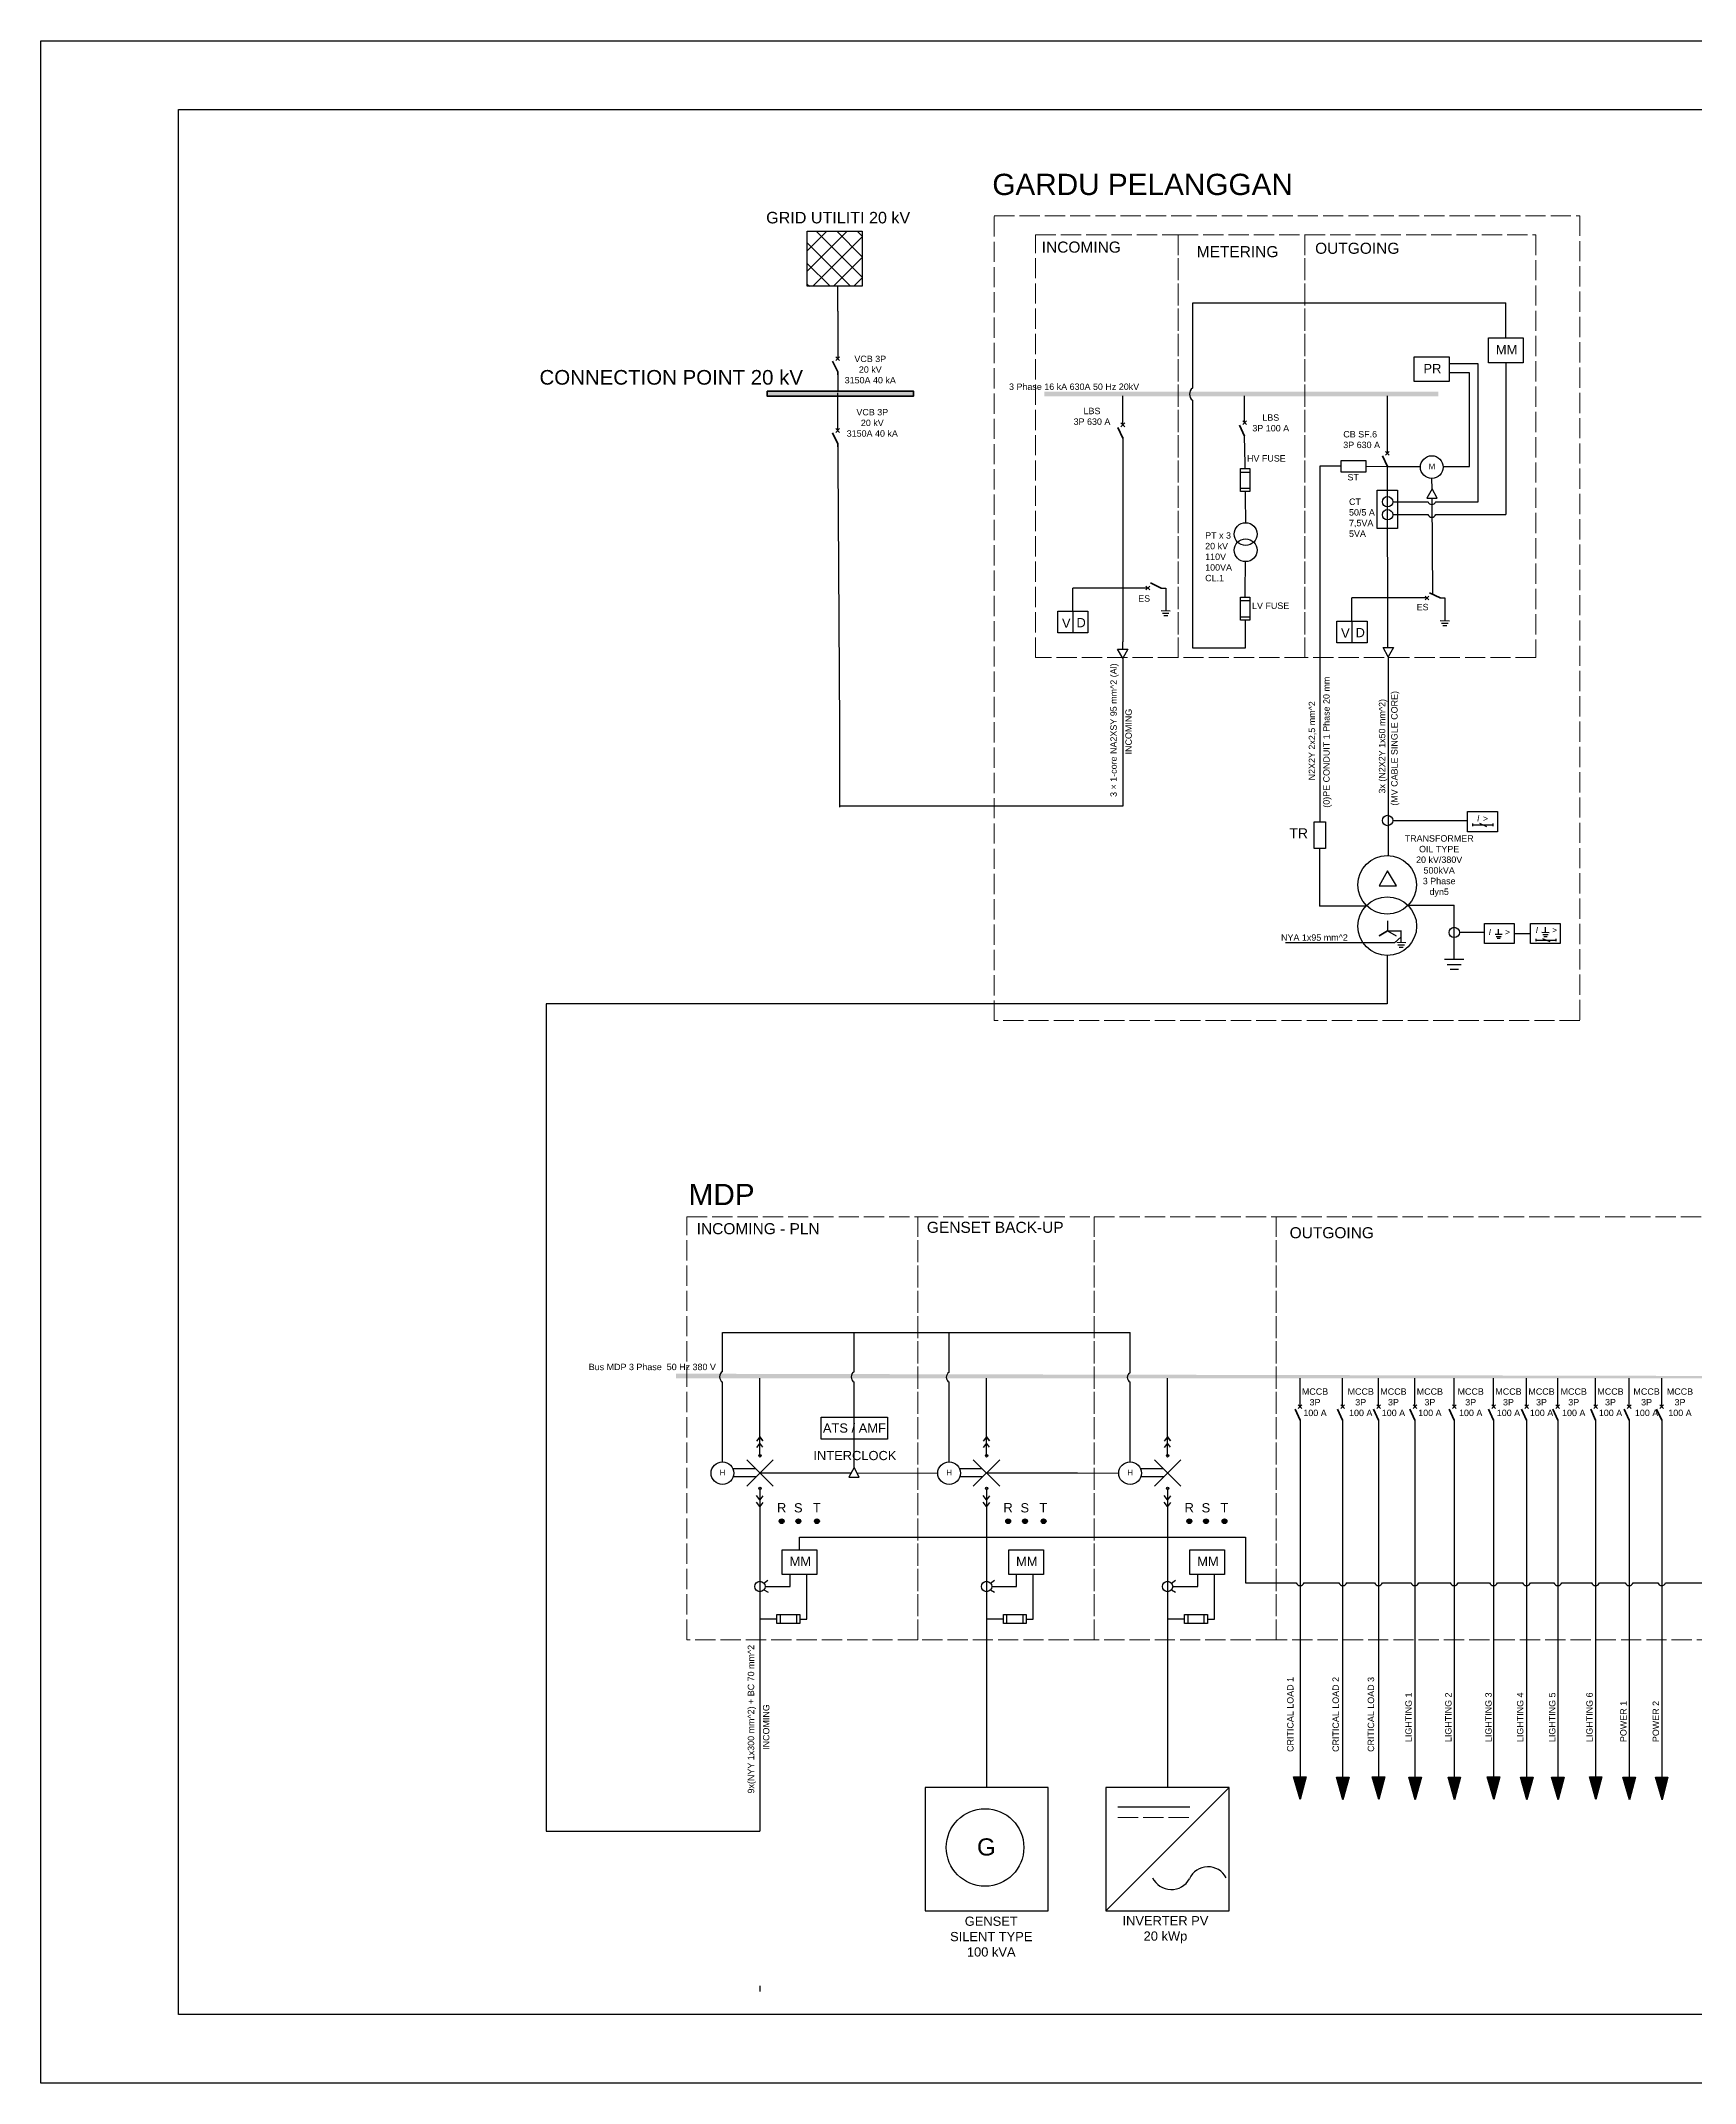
# Model space of a CAD drawing. Header units: inches. Extents: x 1108 to 8432, y 975 to 5347.
# Drawn here: x 6719 to 7700, y 4136 to 5347 of the extents above; entities that cross this region are included whole.
import ezdxf

# ---------------------------------------------------------------- set-up
doc = ezdxf.new("R2010")
doc.units = ezdxf.units.IN
doc.header["$MEASUREMENT"] = 0
doc.linetypes.add('ACAD_ISO02W100', pattern=[15, 12, -3])
doc.layers.add('Area_Boundary', color=9, linetype='ACAD_ISO02W100')
doc.layers.add('DOOR WINDOW 1 300', color=90, linetype='Continuous', lineweight=5)
doc.styles.get("Standard").update_dxf_attribs({"font": 'arial.ttf'})

msp = doc.modelspace()

# ---------------------------------------------------------------- hatches: boundary and pattern name
h = msp.add_hatch()
h.set_pattern_fill('ANSI37', color=256, scale=2.713821)
h.set_pattern_definition([(45, (7011.195, 4902.365), (-6.0927, 6.0927), []), (135, (7011.195, 4902.365), (-6.0927, -6.0927), [])])
h.paths.add_polyline_path([(7206, 5234.5), (7173.4, 5234.5), (7173.4, 5201.9), (7206, 5201.9)])
h = msp.add_hatch(color=4)
h.dxf.hatch_style = 1
h.paths.add_polyline_path([(7149.5, 5139.6), (7149.5, 5136.7), (7236.4, 5136.7), (7236.4, 5139.6)])
h = msp.add_hatch(color=4)
h.dxf.hatch_style = 1
h.paths.add_polyline_path([(7236.3, 5139.5), (7149.5, 5139.5), (7149.5, 5138.6), (7236.3, 5138.6)])
h = msp.add_hatch(color=4)
h.dxf.hatch_style = 1
h.paths.add_polyline_path([(7314, 5136.5), (7547.5, 5136.5), (7547.5, 5139.4), (7314, 5139.4)])
h = msp.add_hatch(color=4)
h.dxf.hatch_style = 1
h.paths.add_polyline_path([(7095.5, 4554.1), (7969.2, 4554.1), (7969.2, 4555), (7095.5, 4556.9)])
h = msp.add_hatch(color=1)
h.dxf.hatch_style = 1
h.paths.add_polyline_path([(7159.6, 4469.4, 1), (7156.7, 4469.4, 1)])
h = msp.add_hatch(color=1)
h.dxf.hatch_style = 1
h.paths.add_polyline_path([(7169.6, 4469.4, 1), (7166.7, 4469.4, 1)])
h = msp.add_hatch(color=1)
h.dxf.hatch_style = 1
h.paths.add_polyline_path([(7180.6, 4469.4, 1), (7177.7, 4469.4, 1)])
h = msp.add_hatch(color=1)
h.dxf.hatch_style = 1
h.paths.add_polyline_path([(7293.9, 4469.4, 1), (7291.1, 4469.4, 1)])
h = msp.add_hatch(color=1)
h.dxf.hatch_style = 1
h.paths.add_polyline_path([(7303.9, 4469.4, 1), (7301, 4469.4, 1)])
h = msp.add_hatch(color=1)
h.dxf.hatch_style = 1
h.paths.add_polyline_path([(7314.9, 4469.4, 1), (7312, 4469.4, 1)])
h = msp.add_hatch(color=1)
h.dxf.hatch_style = 1
h.paths.add_polyline_path([(7401.3, 4469.4, 1), (7398.4, 4469.4, 1)])
h = msp.add_hatch(color=1)
h.dxf.hatch_style = 1
h.paths.add_polyline_path([(7411.3, 4469.4, 1), (7408.4, 4469.4, 1)])
h = msp.add_hatch(color=1)
h.dxf.hatch_style = 1
h.paths.add_polyline_path([(7422.3, 4469.4, 1), (7419.4, 4469.4, 1)])
h = msp.add_hatch(color=1)
h.dxf.hatch_style = 1
h.paths.add_polyline_path([(7465.6, 4304.4), (7469.1, 4317.8), (7461.6, 4317.8)])
h = msp.add_hatch(color=1)
h.dxf.hatch_style = 1
h.paths.add_polyline_path([(7491, 4304.2), (7494.6, 4317.6), (7487.1, 4317.6)])
h = msp.add_hatch(color=1)
h.dxf.hatch_style = 1
h.paths.add_polyline_path([(7512.3, 4304.4), (7515.9, 4317.8), (7508.4, 4317.8)])
h = msp.add_hatch(color=1)
h.dxf.hatch_style = 1
h.paths.add_polyline_path([(7533.9, 4304.2), (7537.5, 4317.6), (7530, 4317.6)])
h = msp.add_hatch(color=1)
h.dxf.hatch_style = 1
h.paths.add_polyline_path([(7557.2, 4304.2), (7560.8, 4317.6), (7553.3, 4317.6)])
h = msp.add_hatch(color=1)
h.dxf.hatch_style = 1
h.paths.add_polyline_path([(7580.5, 4304.4), (7584.1, 4317.8), (7576.6, 4317.8)])
h = msp.add_hatch(color=1)
h.dxf.hatch_style = 1
h.paths.add_polyline_path([(7600.1, 4304.2), (7603.7, 4317.6), (7596.2, 4317.6)])
h = msp.add_hatch(color=1)
h.dxf.hatch_style = 1
h.paths.add_polyline_path([(7618.6, 4304.2), (7622.1, 4317.6), (7614.7, 4317.6)])
h = msp.add_hatch(color=1)
h.dxf.hatch_style = 1
h.paths.add_polyline_path([(7641, 4304.4), (7644.6, 4317.8), (7637.1, 4317.8)])
h = msp.add_hatch(color=1)
h.dxf.hatch_style = 1
h.paths.add_polyline_path([(7660.9, 4304.2), (7664.5, 4317.6), (7657, 4317.6)])
h = msp.add_hatch(color=1)
h.dxf.hatch_style = 1
h.paths.add_polyline_path([(7680.2, 4304.2), (7683.7, 4317.6), (7676.3, 4317.6)])

# ---------------------------------------------------------------- linework, layer by layer
for p, q in [((7173.4, 5201.9), (7173.4, 5234.5)), ((7173.4, 5234.5), (7206, 5234.5)), ((7206, 5234.5), (7206, 5201.9)), ((7206, 5201.9), (7173.4, 5201.9)), ((7521.5, 4812.5), (7457, 4812.5)), ((7525.6, 4816.1), (7521.5, 4812.5))]:
    msp.add_line(p, q)
at = {"color": 1}
for p, q in [((7191.4, 5187.1), (7191.4, 5201.9)), ((7191.4, 5187.1), (7191.4, 5159)), ((7401.9, 5141.5), (7401.9, 5192)), ((7401.9, 5192), (7587.6, 5192)), ((7587.6, 5171.2), (7587.6, 5192)), ((7191.4, 5149.3), (7191.4, 5146)), ((7571.1, 5155.9), (7553.9, 5155.9)), ((7566.1, 5150.5), (7553.9, 5150.5)), ((7566.1, 5094.9), (7566.1, 5150.5)), ((7571.1, 5074.1), (7571.1, 5155.9)), ((7587.6, 5156.5), (7587.6, 5066.5)), ((7191.4, 5146), (7191.4, 5139.5)), ((7191.4, 5133.1), (7191.4, 5138.6)), ((7360.5, 5119.7), (7360.5, 5136.8)), ((7432.7, 5120.9), (7432.7, 5136.9)), ((7517.4, 5118.8), (7517.4, 5136.9)), ((7191.4, 5116.4), (7191.4, 5133.1)), ((7401.9, 4987.2), (7401.9, 5134.3)), ((7360.5, 5112.3), (7360.5, 4990.9)), ((7433, 5096.6), (7432.7, 5113)), ((7517.4, 5102.8), (7517.4, 5118.8)), ((7191.4, 5106.7), (7191.4, 5097.5)), ((7191.4, 5097.5), (7192.5, 4940.8)), ((7430.2, 5091.6), (7435.7, 5091.6)), ((7433, 5093.7), (7433, 5096.6)), ((7490, 5095.1), (7477.3, 5095.1)), ((7477.3, 5095.1), (7477.3, 4884.2)), ((7504.6, 5095.1), (7517.4, 5094.9)), ((7517.7, 4987.7), (7517.4, 5094.9)), ((7517.4, 5094.9), (7537, 5094.9)), ((7543.9, 5081.8), (7543.8, 5087.9)), ((7550.8, 5094.9), (7566.1, 5094.9)), ((7430.3, 5082.1), (7435.7, 5082.1)), ((7433, 5080.1), (7433, 5077.4)), ((7433, 5077.4), (7433.2, 5061.6)), ((7543.9, 5081.8), (7540.7, 5076.2)), ((7540.7, 5076.2), (7546.8, 5076.2)), ((7543.8, 5076.2), (7544.1, 5019.1)), ((7546.8, 5076.2), (7543.9, 5081.8)), ((7520.6, 5074.1), (7541.4, 5074.1)), ((7520.6, 5066.5), (7541.4, 5066.5)), ((7546.1, 5074.1), (7571.1, 5074.1)), ((7546.1, 5066.5), (7587.6, 5066.5)), ((7433.2, 5061.6), (7433.2, 5061.6)), ((7433, 5020.4), (7433.2, 5038.6)), ((7330.8, 5009.1), (7330.8, 5022.9)), ((7375.3, 5022.9), (7330.8, 5022.9)), ((7383.2, 5022.9), (7385.9, 5022.9)), ((7385.9, 5022.9), (7385.9, 5009.2)), ((7430.2, 5015.4), (7435.7, 5015.4)), ((7433, 5017.5), (7433, 5020.4)), ((7496.3, 5003.2), (7496.3, 5017)), ((7540.8, 5017), (7496.3, 5017)), ((7548.7, 5017), (7551.4, 5017)), ((7551.4, 5017), (7551.4, 5003.3)), ((7330.8, 5009.1), (7330.8, 4996.3)), ((7384, 5007.9), (7387.8, 5007.9)), ((7384.7, 5006.6), (7387.1, 5006.6)), ((7430.3, 5005.9), (7435.7, 5005.9)), ((7433, 5003.9), (7433, 5001.2)), ((7496.3, 5003.2), (7496.3, 4990.4)), ((7360.4, 4986.7), (7360.5, 4990.9)), ((7433, 5001.2), (7433, 4987.2)), ((7549.5, 5002), (7553.3, 5002)), ((7550.2, 5000.7), (7552.6, 5000.7)), ((7360.5, 4981.2), (7357.3, 4986.7)), ((7357.3, 4986.7), (7363.5, 4986.7)), ((7363.5, 4986.7), (7360.5, 4981.2)), ((7360.5, 4981.2), (7360.5, 4893.5)), ((7433, 4987.2), (7401.9, 4987.2)), ((7517.9, 4982.1), (7514.8, 4987.7)), ((7514.8, 4987.7), (7520.9, 4987.7)), ((7520.9, 4987.7), (7517.9, 4982.1)), ((7517.9, 4982.1), (7517.9, 4886.5)), ((7192.5, 4940.8), (7192.5, 4892.9)), ((7227.5, 4893.5), (7192.5, 4893.5)), ((7360.5, 4893.5), (7227.5, 4893.5)), ((7517.9, 4886.5), (7517.9, 4864.2)), ((7520.6, 4885), (7564.9, 4885)), ((7567.9, 4883.2), (7567.9, 4881.7)), ((7567.9, 4882.4), (7579.8, 4882.4)), ((7571.9, 4883.4), (7576.2, 4881.5)), ((7579.8, 4883.2), (7579.8, 4881.7)), ((7477.2, 4868.4), (7477.2, 4834.3)), ((7505, 4834.3), (7477.2, 4834.3)), ((7529.6, 4834.7), (7557, 4834.7)), ((7557, 4802.5), (7557, 4834.7)), ((7517.5, 4825.5), (7517.5, 4819.6)), ((7611.1, 4818.4), (7611.2, 4821.7)), ((7517.5, 4819.6), (7512.4, 4816.7)), ((7512.4, 4816.7), (7517.5, 4819.6)), ((7517.5, 4819.6), (7522.6, 4816.7)), ((7517.5, 4819.6), (7525.6, 4819.6)), ((7523.6, 4811.2), (7527.5, 4811.2)), ((7524.4, 4809.9), (7526.7, 4809.9)), ((7525.6, 4812.6), (7525.6, 4819.7)), ((7560.1, 4818.7), (7574.9, 4818.7)), ((7581.8, 4816.2), (7584.8, 4816.2)), ((7582.4, 4815.2), (7584.2, 4815.2)), ((7583.3, 4817.3), (7583.3, 4820.6)), ((7592.5, 4818), (7602.3, 4818)), ((7605.4, 4814.8), (7605.4, 4813.4)), ((7605.4, 4814.1), (7617.2, 4814.1)), ((7609.4, 4815), (7613.6, 4813.2)), ((7609.6, 4817.4), (7612.7, 4817.4)), ((7610.2, 4816.3), (7612.1, 4816.3)), ((7617.2, 4814.8), (7617.2, 4813.4)), ((7517.3, 4804.9), (7517.3, 4776.2)), ((7552.9, 4799.7), (7561.1, 4799.7)), ((7554.5, 4796.9), (7559.5, 4796.9)), ((7517.3, 4776.2), (7018.6, 4776.2)), ((7018.6, 4776.2), (7018.6, 4285.6)), ((7123.1, 4558.3), (7123.1, 4581.3)), ((7123.1, 4581.3), (7201.2, 4581.3)), ((7201.2, 4558.1), (7201.2, 4581.3)), ((7201.2, 4581.3), (7364.8, 4581.3)), ((7257.5, 4557.8), (7257.5, 4581.3)), ((7364.8, 4557.5), (7364.8, 4581.3)), ((7123.1, 4504.6), (7123.1, 4551.9)), ((7145.3, 4526.8), (7145.3, 4554.2)), ((7201.2, 4501.2), (7201.2, 4551.9)), ((7257.5, 4504.6), (7257.5, 4551.9)), ((7279.7, 4526.8), (7279.7, 4554.2)), ((7364.8, 4504.6), (7364.8, 4551.9)), ((7387, 4526.8), (7387, 4554.2)), ((7465.6, 4537.3), (7465.6, 4554.2)), ((7490.8, 4537.3), (7490.8, 4554.2)), ((7512.1, 4537.3), (7512.1, 4554.2)), ((7533.7, 4537.3), (7533.7, 4554.2)), ((7557, 4537.3), (7557, 4554.2)), ((7580.3, 4537.3), (7580.3, 4554.2)), ((7599.9, 4537.3), (7599.9, 4554.2)), ((7618.4, 4537.3), (7618.4, 4554.2)), ((7640.8, 4537.3), (7640.8, 4554.2)), ((7660.7, 4537.3), (7660.7, 4554.2)), ((7680, 4537.3), (7680, 4554.2)), ((7145.3, 4519.4), (7143.3, 4516.8)), ((7145.3, 4508.2), (7145.3, 4526.8)), ((7145.3, 4519.4), (7147.1, 4517)), ((7147.1, 4517), (7145.3, 4519.4)), ((7279.7, 4519.4), (7277.7, 4516.8)), ((7279.7, 4508.2), (7279.7, 4526.8)), ((7279.7, 4519.4), (7281.5, 4517)), ((7281.5, 4517), (7279.7, 4519.4)), ((7387, 4519.4), (7385, 4516.8)), ((7387, 4508.2), (7387, 4526.8)), ((7387, 4519.4), (7388.8, 4517)), ((7388.8, 4517), (7387, 4519.4)), ((7465.6, 4529.4), (7465.6, 4317.6)), ((7490.8, 4529.4), (7490.8, 4317.6)), ((7512.1, 4529.4), (7512.1, 4317.6)), ((7533.7, 4529.4), (7533.7, 4317.6)), ((7557, 4529.4), (7557, 4317.6)), ((7580.3, 4529.4), (7580.3, 4317.6)), ((7599.9, 4529.4), (7599.9, 4317.6)), ((7618.4, 4529.4), (7618.4, 4317.6)), ((7640.8, 4529.4), (7640.8, 4317.6)), ((7660.7, 4529.4), (7660.7, 4317.6)), ((7680, 4529.4), (7680, 4317.6)), ((7145.3, 4515.7), (7143.3, 4513.1)), ((7147.1, 4513.3), (7145.3, 4515.7)), ((7279.7, 4515.7), (7277.7, 4513.1)), ((7281.5, 4513.3), (7279.7, 4515.7)), ((7387, 4515.7), (7385, 4513.1)), ((7388.8, 4513.3), (7387, 4515.7)), ((7129.2, 4500.7), (7142.7, 4500.7)), ((7143, 4495.8), (7129.5, 4495.8)), ((7145.3, 4498.1), (7199.4, 4498.1)), ((7201.2, 4501.2), (7198.1, 4495.6)), ((7198.1, 4495.6), (7204.2, 4495.6)), ((7204.2, 4495.6), (7201.2, 4501.2)), ((7202.9, 4498.1), (7250.7, 4497.9)), ((7263.5, 4500.7), (7277.1, 4500.7)), ((7277.3, 4495.8), (7263.8, 4495.8)), ((7279.7, 4498.1), (7333.7, 4498.1)), ((7333.7, 4498.1), (7358.1, 4497.9)), ((7370.9, 4500.7), (7384.4, 4500.7)), ((7384.7, 4495.8), (7371.2, 4495.8)), ((7145.3, 4482.1), (7143.3, 4484.6)), ((7145.3, 4488.9), (7145.3, 4475.6)), ((7147.1, 4484.4), (7145.3, 4482.1)), ((7279.7, 4482.1), (7277.7, 4484.6)), ((7279.7, 4488.9), (7279.7, 4475.6)), ((7281.5, 4484.4), (7279.7, 4482.1)), ((7387, 4482.1), (7385, 4484.6)), ((7387, 4488.9), (7387, 4475.6)), ((7388.8, 4484.4), (7387, 4482.1)), ((7145.3, 4478.2), (7143.3, 4480.8)), ((7147.1, 4480.6), (7145.3, 4478.2)), ((7145.3, 4475.6), (7145.3, 4285.6)), ((7279.7, 4478.2), (7277.7, 4480.8)), ((7281.5, 4480.6), (7279.7, 4478.2)), ((7279.7, 4475.6), (7279.7, 4311.4)), ((7387, 4478.2), (7385, 4480.8)), ((7388.8, 4480.6), (7387, 4478.2)), ((7387, 4475.6), (7387, 4311.4)), ((7168.8, 4452.5), (7168.8, 4459.9)), ((7168.8, 4459.9), (7433.2, 4459.9)), ((7433.2, 4459.9), (7433.2, 4432.9)), ((7147.7, 4432.7), (7150, 4434.5)), ((7163.2, 4430.7), (7163.2, 4437.9)), ((7173.1, 4411.4), (7173.1, 4437.9)), ((7282.1, 4432.7), (7284.3, 4434.5)), ((7297.5, 4430.7), (7297.5, 4437.9)), ((7307.4, 4411.4), (7307.4, 4437.9)), ((7389.4, 4432.7), (7391.7, 4434.5)), ((7404.9, 4430.7), (7404.9, 4437.9)), ((7414.8, 4411.4), (7414.8, 4437.9)), ((7147.6, 4428.7), (7150.1, 4427.3)), ((7148.4, 4430.7), (7152.1, 4430.7)), ((7152.1, 4430.7), (7163.2, 4430.7)), ((7282, 4428.7), (7284.4, 4427.3)), ((7282.7, 4430.7), (7286.4, 4430.7)), ((7286.4, 4430.7), (7297.5, 4430.7)), ((7389.3, 4428.7), (7391.8, 4427.3)), ((7390.1, 4430.7), (7393.8, 4430.7)), ((7393.8, 4430.7), (7404.9, 4430.7)), ((7433.2, 4432.9), (7463.2, 4432.9)), ((7467.9, 4432.9), (7488.6, 4432.9)), ((7493.2, 4432.9), (7509.8, 4432.9)), ((7514.5, 4432.9), (7531.4, 4432.9)), ((7536.1, 4432.9), (7536.3, 4432.9)), ((7536.3, 4432.9), (7554.7, 4432.9)), ((7559.4, 4432.9), (7578, 4432.9)), ((7582.7, 4432.9), (7597.6, 4432.9)), ((7602.3, 4432.9), (7616.1, 4432.9)), ((7620.7, 4432.9), (7638.5, 4432.9)), ((7643.2, 4432.9), (7658.4, 4432.9)), ((7663.1, 4432.9), (7677.7, 4432.9)), ((7682.3, 4432.9), (7704, 4432.9)), ((7152.6, 4411.4), (7145.3, 4411.4)), ((7155.4, 4411.4), (7152.6, 4411.4)), ((7157.3, 4414.1), (7157.3, 4408.7)), ((7166.9, 4414.1), (7166.9, 4408.7)), ((7168.9, 4411.4), (7171.8, 4411.4)), ((7171.8, 4411.4), (7173.1, 4411.4)), ((7286.9, 4411.4), (7279.7, 4411.4)), ((7289.7, 4411.4), (7286.9, 4411.4)), ((7291.6, 4414.1), (7291.6, 4408.7)), ((7301.2, 4414.1), (7301.2, 4408.7)), ((7303.2, 4411.4), (7306.1, 4411.4)), ((7306.1, 4411.4), (7307.4, 4411.4)), ((7394.3, 4411.4), (7387, 4411.4)), ((7397, 4411.4), (7394.3, 4411.4)), ((7399, 4414.1), (7399, 4408.7)), ((7408.5, 4414.1), (7408.5, 4408.7)), ((7410.6, 4411.4), (7413.5, 4411.4)), ((7413.5, 4411.4), (7414.8, 4411.4)), ((7461.6, 4317.8), (7469.1, 4317.8)), ((7465.6, 4304.4), (7461.6, 4317.8)), ((7469.1, 4317.8), (7465.6, 4304.4)), ((7487.1, 4317.6), (7494.6, 4317.6)), ((7491, 4304.2), (7487.1, 4317.6)), ((7494.6, 4317.6), (7491, 4304.2)), ((7508.4, 4317.8), (7515.9, 4317.8)), ((7512.3, 4304.4), (7508.4, 4317.8)), ((7515.9, 4317.8), (7512.3, 4304.4)), ((7530, 4317.6), (7537.5, 4317.6)), ((7533.9, 4304.2), (7530, 4317.6)), ((7537.5, 4317.6), (7533.9, 4304.2)), ((7553.3, 4317.6), (7560.8, 4317.6)), ((7557.2, 4304.2), (7553.3, 4317.6)), ((7560.8, 4317.6), (7557.2, 4304.2)), ((7576.6, 4317.8), (7584.1, 4317.8)), ((7580.5, 4304.4), (7576.6, 4317.8)), ((7584.1, 4317.8), (7580.5, 4304.4)), ((7596.2, 4317.6), (7603.7, 4317.6)), ((7600.1, 4304.2), (7596.2, 4317.6)), ((7603.7, 4317.6), (7600.1, 4304.2)), ((7614.7, 4317.6), (7622.1, 4317.6)), ((7618.6, 4304.2), (7614.7, 4317.6)), ((7622.1, 4317.6), (7618.6, 4304.2)), ((7637.1, 4317.8), (7644.6, 4317.8)), ((7641, 4304.4), (7637.1, 4317.8)), ((7644.6, 4317.8), (7641, 4304.4)), ((7657, 4317.6), (7664.5, 4317.6)), ((7660.9, 4304.2), (7657, 4317.6)), ((7664.5, 4317.6), (7660.9, 4304.2)), ((7676.3, 4317.6), (7683.7, 4317.6)), ((7680.2, 4304.2), (7676.3, 4317.6)), ((7683.7, 4317.6), (7680.2, 4304.2)), ((7350.5, 4238.4), (7423.5, 4311.4)), ((7357.5, 4300), (7400.3, 4300)), ((7018.6, 4285.6), (7145.3, 4285.6)), ((7145.3, 4193.8), (7145.3, 4190.5))]:
    msp.add_line(p, q, dxfattribs=at)
at = {"color": 1, "lineweight": 50}
for p, q in [((7191.4, 5151.1), (7188.4, 5157.5)), ((7190.3, 5160.1), (7192.5, 5157.8)), ((7192.5, 5160.1), (7190.3, 5157.8)), ((7191.4, 5149.3), (7191.4, 5151.1)), ((7191.4, 5108.5), (7188.4, 5114.9)), ((7190.3, 5117.5), (7192.5, 5115.2)), ((7192.5, 5117.5), (7190.3, 5115.2)), ((7360.5, 5111.8), (7357.5, 5118.2)), ((7359.4, 5120.8), (7361.6, 5118.6)), ((7361.6, 5120.8), (7359.4, 5118.6)), ((7432.7, 5113), (7429.7, 5119.4)), ((7431.6, 5122), (7433.8, 5119.8)), ((7433.8, 5122), (7431.6, 5119.8)), ((7191.4, 5106.7), (7191.4, 5108.5)), ((7517.4, 5094.9), (7514.4, 5101.3)), ((7516.3, 5103.9), (7518.5, 5101.6)), ((7518.5, 5103.9), (7516.3, 5101.6)), ((7374.2, 5024), (7376.4, 5021.8)), ((7374.2, 5021.8), (7376.4, 5024)), ((7383.2, 5022.9), (7376.8, 5025.9)), ((7539.7, 5018.1), (7541.9, 5015.9)), ((7539.7, 5015.9), (7541.9, 5018.1)), ((7548.7, 5017), (7542.3, 5020)), ((7465.6, 4529.4), (7462.6, 4535.8)), ((7464.5, 4538.4), (7466.7, 4536.2)), ((7466.7, 4538.4), (7464.5, 4536.2)), ((7490.8, 4529.4), (7487.8, 4535.8)), ((7489.7, 4538.4), (7492, 4536.2)), ((7492, 4538.4), (7489.7, 4536.2)), ((7512.1, 4529.4), (7509.2, 4535.8)), ((7511, 4538.4), (7513.3, 4536.2)), ((7513.3, 4538.4), (7511, 4536.2)), ((7533.7, 4529.4), (7530.7, 4535.8)), ((7532.6, 4538.4), (7534.9, 4536.2)), ((7534.9, 4538.4), (7532.6, 4536.2)), ((7557, 4529.4), (7554, 4535.8)), ((7555.9, 4538.4), (7558.2, 4536.2)), ((7558.2, 4538.4), (7555.9, 4536.2)), ((7580.3, 4529.4), (7577.3, 4535.8)), ((7579.2, 4538.4), (7581.5, 4536.2)), ((7581.5, 4538.4), (7579.2, 4536.2)), ((7599.9, 4529.4), (7596.9, 4535.8)), ((7598.8, 4538.4), (7601.1, 4536.2)), ((7601.1, 4538.4), (7598.8, 4536.2)), ((7618.4, 4529.4), (7615.4, 4535.8)), ((7617.3, 4538.4), (7619.5, 4536.2)), ((7619.5, 4538.4), (7617.3, 4536.2)), ((7640.8, 4529.4), (7637.9, 4535.8)), ((7639.7, 4538.4), (7642, 4536.2)), ((7642, 4538.4), (7639.7, 4536.2)), ((7660.7, 4529.4), (7657.7, 4535.8)), ((7659.6, 4538.4), (7661.9, 4536.2)), ((7661.9, 4538.4), (7659.6, 4536.2)), ((7680, 4529.4), (7677, 4535.8)), ((7678.9, 4538.4), (7681.1, 4536.2)), ((7681.1, 4538.4), (7678.9, 4536.2)), ((7137.5, 4505.9), (7153.2, 4490.2)), ((7153.2, 4505.9), (7137.5, 4490.2)), ((7271.8, 4505.9), (7287.5, 4490.2)), ((7287.5, 4505.9), (7271.8, 4490.2)), ((7379.2, 4505.9), (7394.9, 4490.2)), ((7394.9, 4505.9), (7379.2, 4490.2))]:
    msp.add_line(p, q, dxfattribs=at)
at = {"color": 1}
for points in [[(7577.3, 5171.2), (7597.9, 5171.2), (7597.9, 5156.5), (7577.3, 5156.5)], [(7533.3, 5160), (7553.9, 5160), (7553.9, 5145.4), (7533.3, 5145.4)], [(7430.3, 5093.7), (7435.7, 5093.7), (7435.7, 5080.1), (7430.3, 5080.1)], [(7490, 5098.6), (7504.6, 5098.6), (7504.6, 5091.7), (7490, 5091.7)], [(7511.3, 5080.9), (7523.3, 5080.9), (7523.3, 5058.2), (7511.3, 5058.2)], [(7430.3, 5017.5), (7435.7, 5017.5), (7435.7, 5003.9), (7430.3, 5003.9)], [(7321.9, 5009.1), (7339.8, 5009.1), (7339.8, 4996.3), (7321.9, 4996.3)], [(7487.4, 5003.2), (7505.3, 5003.2), (7505.3, 4990.4), (7487.4, 4990.4)], [(7473.9, 4884.2), (7480.7, 4884.2), (7480.7, 4868.4), (7473.9, 4868.4)], [(7564.9, 4890.3), (7582.7, 4890.3), (7582.7, 4878.2), (7564.9, 4878.2)], [(7517.5, 4855.2), (7512.4, 4846.3), (7522.7, 4846.3)], [(7574.9, 4824), (7592.5, 4824), (7592.5, 4812), (7574.9, 4812)], [(7602.3, 4824), (7619.8, 4824), (7619.8, 4812), (7602.3, 4812)], [(7158.5, 4452.5), (7179.1, 4452.5), (7179.1, 4437.9), (7158.5, 4437.9)], [(7292.8, 4452.5), (7313.4, 4452.5), (7313.4, 4437.9), (7292.8, 4437.9)], [(7400.2, 4452.5), (7420.8, 4452.5), (7420.8, 4437.9), (7400.2, 4437.9)], [(7168.9, 4414.1), (7168.9, 4408.7), (7155.4, 4408.7), (7155.4, 4414.1)], [(7303.2, 4414.1), (7303.2, 4408.7), (7289.7, 4408.7), (7289.7, 4414.1)], [(7410.6, 4414.1), (7410.6, 4408.7), (7397, 4408.7), (7397, 4414.1)], [(7243.2, 4238.4), (7316.2, 4238.4), (7316.2, 4311.4), (7243.2, 4311.4)], [(7350.5, 4238.4), (7423.5, 4238.4), (7423.5, 4311.4), (7350.5, 4311.4)]]:
    msp.add_lwpolyline(points, close=True, dxfattribs=at)
at = {"color": 4, "lineweight": 53}
msp.add_lwpolyline([(7149.5, 5139.6), (7236.4, 5139.6), (7236.4, 5136.7), (7149.5, 5136.7)], close=True, dxfattribs=at)
at = {"color": 1}
for points in [[(7388.6, 5009.2), (7383.2, 5009.3)], [(7554.1, 5003.3), (7548.7, 5003.4)], [(7528.3, 4812.5), (7522.9, 4812.6)], [(7585.4, 4817.3), (7581.2, 4817.3)], [(7613.3, 4818.4), (7609, 4818.5)], [(7562.7, 4802.5), (7551.3, 4802.6)]]:
    msp.add_lwpolyline(points, dxfattribs=at)
msp.add_lwpolyline([(7181.6, 4531.1), (7221, 4531.1), (7221, 4518.1), (7181.6, 4518.1)], close=True)
for centre, radius in [((7543.7, 5094.6), 6.75), ((7517.5, 5074.1), 3.08), ((7517.5, 5066.4), 3.08), ((7433.3, 5054.9), 6.75), ((7433.3, 5045.3), 6.75), ((7517.5, 4885), 3.08), ((7517.2, 4846.9), 17.4), ((7517.3, 4822.3), 17.4), ((7557, 4818.6), 3.08), ((7145.3, 4508.2), 0.706), ((7279.7, 4508.2), 0.706), ((7387, 4508.2), 0.706), ((7123.1, 4497.9), 6.75), ((7257.5, 4497.9), 6.75), ((7364.8, 4497.9), 6.75), ((7145.3, 4488.9), 0.706), ((7279.7, 4488.9), 0.706), ((7387, 4488.9), 0.706), ((7158.2, 4469.4), 1.43), ((7168.1, 4469.4), 1.43), ((7179.1, 4469.4), 1.43), ((7292.5, 4469.4), 1.43), ((7302.5, 4469.4), 1.43), ((7313.5, 4469.4), 1.43), ((7399.9, 4469.4), 1.43), ((7409.8, 4469.4), 1.43), ((7420.8, 4469.4), 1.43), ((7145.3, 4430.7), 3.08), ((7279.7, 4430.7), 3.08), ((7387, 4430.7), 3.08), ((7278.8, 4275.9), 23)]:
    msp.add_circle(centre, radius, dxfattribs=at)
for centre, radius, start, end in [((7404.4, 5137.9), 4.41, 125.1647, 234.8353), ((7543.7, 5074.9), 2.47, 198.4459, 341.5541), ((7543.7, 5067.3), 2.47, 198.4459, 341.5541), ((7125.1, 4555.1), 3.74, 121.5385, 238.4615), ((7203, 4555), 3.6, 120.6487, 239.3513), ((7259.1, 4554.8), 3.34, 118.6609, 241.3391), ((7366.2, 4554.7), 3.11, 116.6014, 243.3986), ((7465.6, 4433.7), 2.47, 198.4459, 341.5541), ((7490.9, 4433.7), 2.47, 198.4459, 341.5541), ((7512.1, 4433.7), 2.47, 198.4459, 341.5541), ((7533.7, 4433.7), 2.47, 198.4459, 341.5541), ((7557, 4433.7), 2.47, 198.4459, 341.5541), ((7580.3, 4433.7), 2.47, 198.4459, 341.5541), ((7599.9, 4433.7), 2.47, 198.4459, 341.5541), ((7618.4, 4433.7), 2.47, 198.4459, 341.5541), ((7640.8, 4433.7), 2.47, 198.4459, 341.5541), ((7660.7, 4433.7), 2.47, 198.4459, 341.5541), ((7680, 4433.7), 2.47, 198.4459, 341.5541), ((7411, 4252.2), 12.2, 28.0924, 155.0874), ((7389.2, 4263.1), 12.2, 204.9126, 331.9076)]:
    msp.add_arc(centre, radius, start, end, dxfattribs=at)
at = {"layer": 'Area_Boundary', "lineweight": 9}
for points in [[(7284.2, 5243.7), (7631.5, 5243.7), (7631.5, 4766.3), (7284.2, 4766.3)], [(7308.8, 5232.4), (7393.2, 5232.4), (7393.2, 4981.6), (7308.8, 4981.6)], [(7393.2, 5232.4), (7468.4, 5232.4), (7468.4, 4981.6), (7393.2, 4981.6)], [(7468.4, 5232.4), (7605.4, 5232.4), (7605.4, 4981.6), (7468.4, 4981.6)], [(7102, 4650), (7239, 4650), (7239, 4399.1), (7102, 4399.1)], [(7239, 4650), (7343.5, 4650), (7343.5, 4399.1), (7239, 4399.1)], [(7343.5, 4650), (7451.4, 4650), (7451.4, 4399.1), (7343.5, 4399.1)], [(7451.4, 4650), (7862.9, 4650), (7862.9, 4399.1), (7451.4, 4399.1)]]:
    msp.add_lwpolyline(points, close=True, dxfattribs=at)
at = {"layer": 'Area_Boundary', "color": 1, "lineweight": 9}
msp.add_lwpolyline([(7357.6, 4293.6), (7400.5, 4293.6)], dxfattribs=at)
at = {"layer": 'DOOR WINDOW 1 300', "color": 7, "lineweight": 30, "transparency": 33554687, "elevation": -0.2}
for points in [[(6718.9, 5347.4), (8431.9, 5347.4), (8431.9, 4136.1), (6718.9, 4136.1)], [(6800.5, 5306.7), (8391.1, 5306.7), (8391.1, 4176.9), (6800.5, 4176.9)]]:
    msp.add_lwpolyline(points, close=True, dxfattribs=at)

# ---------------------------------------------------------------- texts
at = {"color": 1, "attachment_point": 1}
for s, width, gutter_width, insert, char_height in [('{\\C0;GARDU PELANGGAN}', 218.281, 63.1, (7283.1, 5268.6), 12.616), ('{\\C0;GRID UTILITI 20 kV}', 88.6, 34.2, (7149, 5246), 6.834), ('{\\C0;INCOMING}', 42.437, 32.9, (7312.4, 5228.4), 6.571), ('{\\C0;METERING}', 42.437, 32.9, (7404.3, 5225.7), 6.571), ('{\\C0;OUTGOING}', 42.437, 32.9, (7474.5, 5227.7), 6.571), ('\\pxqc;{\\C0;VCB 3P\\P20 kV \\P3150A 40 kA}', 67.252, 19, (7177.1, 5160.7), 3.793), ('\\pxqc;MM', 17.906, 27.3, (7579.1, 5167), 5.47), ('{\\C0;CONNECTION POINT 20 kV}', 193.243, 43.4, (7014.6, 5152.2), 8.677), ('\\pxqc;PR', 17.906, 27.3, (7535.1, 5155.8), 5.47), ('{\\C0;3 Phase 16 kA 630A 50 Hz 20kV}', 84.464, 19, (7293, 5144.2), 3.793), ('\\pxqc;{\\C0;VCB 3P\\P20 kV \\P3150A 40 kA}', 67.252, 19, (7178.3, 5129.1), 3.793), ('{\\C0;    LBS^J3P 630 A}', 24.495, 19, (7331.3, 5129.8), 3.793), ('{\\C0;    LBS^J3P 100 A}', 24.495, 19, (7437.3, 5125.9), 3.793), ('{\\C0;CB SF.6^J3P 630 A}', 31.853, 19, (7491.2, 5116), 3.793), ('{\\C0;HV FUSE}', 24.495, 19, (7434.1, 5101.7), 3.793), ('{\\C0;ST}', 24.495, 19, (7493.7, 5090.5), 3.79), ('\\pxqc;M', 10.903, 16.6, (7538.3, 5096.7), 3.33), ('{\\C0;CT^J50/5 A^J7,5VA^J5VA}', 16.308, 19, (7494.6, 5076), 3.793), ('{\\C0;PT x 3^J20 kV^J110V^J100VA^JCL.1}', 15.406, 19, (7409.3, 5056), 3.793), ('{\\C0;ES}', 24.495, 19, (7369.6, 5018.6), 3.79), ('\\pxqc;V', 17.906, 27.3, (7318, 5004.8), 5.47), ('\\pxqc;D', 17.906, 27.3, (7326.8, 5005.1), 5.47), ('{\\C0;LV FUSE}', 24.495, 19, (7437.1, 5014.3), 3.793), ('{\\C0;ES}', 24.495, 19, (7534.7, 5013.5), 3.79), ('\\pxqc;V', 17.906, 27.3, (7483.5, 4998.9), 5.47), ('\\pxqc;D', 17.906, 27.3, (7492.3, 4999.2), 5.47), ('{\\fArial|b0|i1|c0|p34;I\\H0.50195x;   \\H1.99229x;>}', 13.742, 17.9, (7570.5, 4888), 3.574), ('{\\C0;TR}', 38.4, 29.7, (7459.2, 4880.4), 5.95), ('\\pxqc;{\\C0;TRANSFORMER^JOIL TYPE\\P20 kV/380V^J500kVA ^J3 Phase^Jdyn5}', 45.912, 19, (7525.1, 4876.3), 3.793), ('{\\fArial|b0|i1|c0|p34;I\\H0.50195x;            \\H1.99229x;>}', 13.624, 17.7, (7605.3, 4821.8), 3.543), ('{\\C0;NYA 1x95 mm^ 2}', 42.201, 19, (7454.3, 4817.5), 3.793), ('{\\fArial|b0|i1|c0|p34;I\\H0.50195x;            \\H1.99229x;>}', 13.624, 17.7, (7577.4, 4820.6), 3.543), ('{\\C0;MDP }', 145.771, 63.1, (7103, 4669.5), 12.62), ('{\\C0;INCOMING - PLN}', 75.921, 32.9, (7107.8, 4646.2), 6.571), ('{\\C0;GENSET BACK-UP}', 89.341, 32.9, (7244.3, 4647), 6.571), ('{\\C0;OUTGOING}', 42.437, 32.9, (7459.4, 4643.8), 6.571), ('{\\C0;Bus MDP 3 Phase  50 Hz 380 V}', 84.464, 19, (7043.8, 4562.8), 3.793), ('\\pxqc;{\\C0;MCCB\\P3P \\P100 A}', 24.495, 19, (7462.2, 4548.2), 3.793), ('\\pxqc;{\\C0;MCCB\\P3P \\P100 A}', 24.495, 19, (7489.3, 4548.2), 3.793), ('\\pxqc;{\\C0;MCCB\\P3P \\P100 A}', 24.495, 19, (7508.7, 4548.2), 3.793), ('\\pxqc;{\\C0;MCCB\\P3P \\P100 A}', 24.495, 19, (7530.3, 4548.2), 3.793), ('\\pxqc;{\\C0;MCCB\\P3P \\P100 A}', 24.495, 19, (7554.5, 4548.2), 3.793), ('\\pxqc;{\\C0;MCCB\\P3P \\P100 A}', 24.495, 19, (7576.9, 4548.2), 3.793), ('\\pxqc;{\\C0;MCCB\\P3P \\P100 A}', 24.495, 19, (7596.5, 4548.2), 3.793), ('\\pxqc;{\\C0;MCCB\\P3P \\P100 A}', 24.495, 19, (7615.6, 4548.2), 3.793), ('\\pxqc;{\\C0;MCCB\\P3P \\P100 A}', 24.495, 19, (7637.4, 4548.2), 3.793), ('\\pxqc;{\\C0;MCCB\\P3P \\P100 A}', 24.495, 19, (7658.8, 4548.2), 3.793), ('\\pxqc;{\\C0;MCCB\\P3P \\P100 A}', 24.495, 19, (7678.6, 4548.2), 3.793), ('\\pxqc;H', 10.903, 16.6, (7117.7, 4500), 3.33), ('\\pxqc;H', 10.903, 16.6, (7252, 4500), 3.33), ('\\pxqc;H', 10.903, 16.6, (7359.4, 4500), 3.33), ('\\pxqc;R', 17.906, 27.3, (7149.2, 4480.2), 5.47), ('\\pxqc;S', 17.906, 27.3, (7159.1, 4480.1), 5.47), ('\\pxqc;T', 17.906, 27.3, (7170.1, 4480.2), 5.47), ('\\pxqc;R', 17.906, 27.3, (7283.5, 4480.2), 5.47), ('\\pxqc;S', 17.906, 27.3, (7293.4, 4480.1), 5.47), ('\\pxqc;T', 17.906, 27.3, (7304.4, 4480.2), 5.47), ('\\pxqc;R', 17.906, 27.3, (7390.9, 4480.2), 5.47), ('\\pxqc;S', 17.906, 27.3, (7400.8, 4480.1), 5.47), ('\\pxqc;T', 17.906, 27.3, (7411.8, 4480.2), 5.47), ('\\pxqc;MM', 17.906, 27.3, (7160.3, 4448.3), 5.47), ('\\pxqc;MM', 17.906, 27.3, (7294.6, 4448.3), 5.47), ('\\pxqc;MM', 17.906, 27.3, (7402, 4448.3), 5.47), ('\\pxqc;G', 33.287, 50.8, (7262.9, 4281.3), 10.16)]:
    msp.add_mtext_dynamic_manual_height_columns(s, width=width, gutter_width=gutter_width, heights=[0], dxfattribs=dict(at, insert=insert, char_height=char_height))
at = {"color": 1, "char_height": 3.793, "attachment_point": 1, "rotation": 90}
for s, width, heights, insert in [('{\\C0;3 × 1-core NA2XSY 95 mm^ 2 (Al) }', 81.294, [0], (7353.1, 4899)), ('\\pxi-3,l5,t5;{\\C0;(0)PE CONDUIT 1 Phase 20 mm}', 109.972, [4.98], (7479.3, 4885)), ('{\\C0;N2X2Y 2x2,5 mm^ 2}', 50.909, [0], (7470.7, 4908.8)), ('{\\C0;3x (N2X2Y 1x50 mm^ 2)}', 62.287, [0], (7512.3, 4901)), ('{\\C0;(MV CABLE SINGLE CORE)}', 81.402, [0], (7519.6, 4893.8)), ('{\\C0;INCOMING}', 96.925, [0], (7362, 4924.2)), ('{\\C0;9x(NYY 1x300 mm^ 2) + BC 70 mm^ 2}', 96.925, [0], (7138.1, 4307.9)), ('{\\C0;    CRITICAL LOAD 1}', 48.939, [0], (7457.9, 4326.7)), ('{\\C0;    CRITICAL LOAD 2}', 58.073, [3.92], (7484.8, 4326.7)), ('{\\C0;    CRITICAL LOAD 3}', 58.625, [0], (7505.7, 4326.7)), ('{\\C0;LIGHTING 1}', 48.939, [0], (7528, 4338.4)), ('{\\C0;LIGHTING 2}', 48.939, [0], (7551.6, 4338.4)), ('{\\C0;LIGHTING 3}', 48.939, [0], (7575.4, 4338.4)), ('{\\C0;LIGHTING 4}', 48.939, [0], (7594.2, 4338.4)), ('{\\C0;LIGHTING 5}', 48.939, [0], (7613.2, 4338.4)), ('{\\C0;LIGHTING 6}', 48.939, [0], (7635.3, 4338.4)), ('{\\C0;POWER 1}', 48.939, [0], (7655.4, 4338.4)), ('{\\C0;POWER 2}', 48.939, [0], (7674.6, 4338.4)), ('{\\C0;INCOMING}', 96.925, [0], (7147.1, 4333.8))]:
    msp.add_mtext_dynamic_manual_height_columns(s, width=width, gutter_width=19, heights=heights, dxfattribs=dict(at, insert=insert))
at = {"char_height": 5.467, "attachment_point": 1}
for s, width, insert in [('\\pxqc;ATS / AMF', 38.649, (7182, 4527.4)), ('\\pxqc;INTERCLOCK', 38.649, (7182.3, 4511.1)), ('\\pxqc;GENSET \\PSILENT TYPE\\P100 kVA', 67.715, (7248.6, 4234.9)), ('\\pxqc;INVERTER PV\\P20 kWp', 67.715, (7351.9, 4235.2))]:
    msp.add_mtext_dynamic_manual_height_columns(s, width=width, gutter_width=27.3, heights=[0], dxfattribs=dict(at, insert=insert))

doc.saveas('drawing.dxf')
